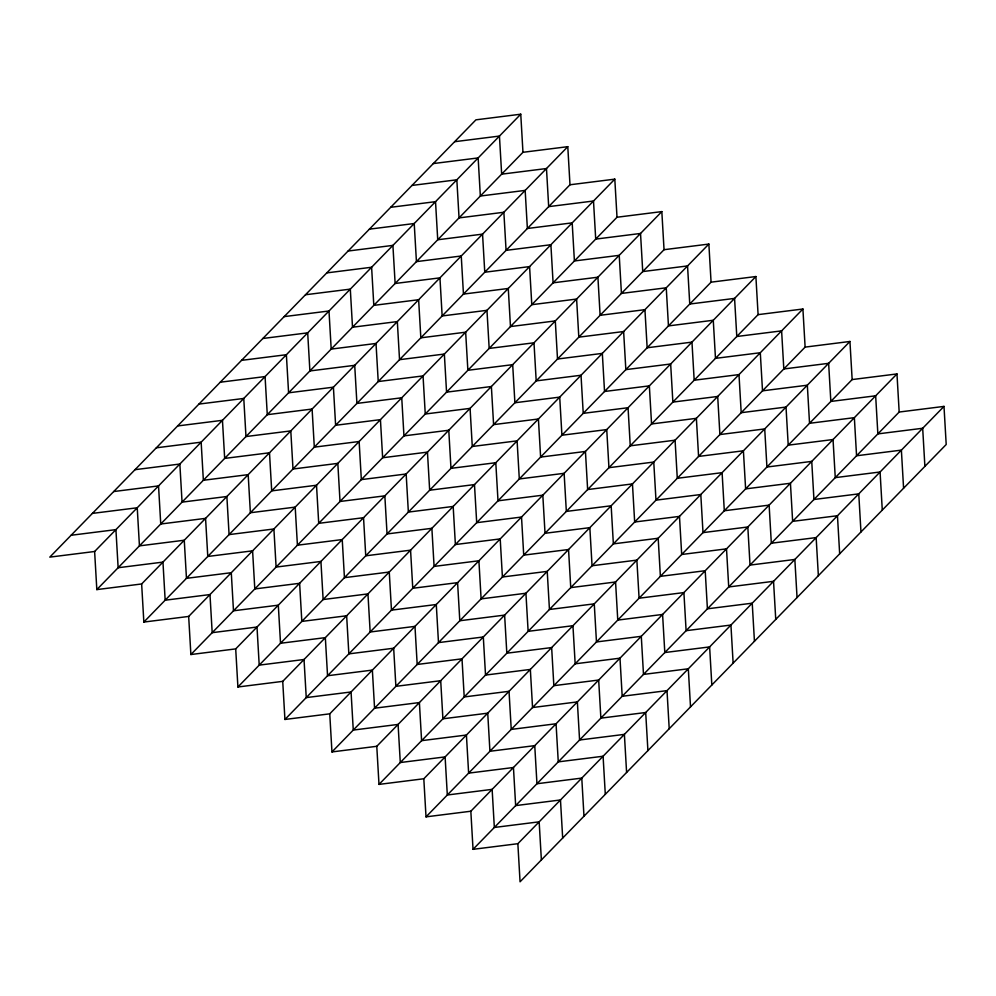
<?xml version="1.0" encoding="UTF-8"?>
<svg xmlns="http://www.w3.org/2000/svg" width="996" height="996" viewBox="0 0 996 996"><rect width="100%" height="100%" fill="white"/><g stroke="black" fill="none" stroke-linecap="round" stroke-linejoin="round"><path stroke-width="1.49" d="M94.62 551.498L520.759 114.204L522.962 152.301L96.824 589.595L94.62 551.498L49.8 557.125L475.939 119.831L520.759 114.204M141.644 583.967L567.782 146.673L569.986 184.77L143.847 622.064L141.644 583.967L96.824 589.595M188.667 616.437L614.806 179.143L617.01 217.24L190.883 654.534L188.667 616.437L143.847 622.064M235.703 648.894L661.83 211.6L664.046 249.697L237.907 686.991L235.703 648.894L190.883 654.534M282.727 681.364L708.866 244.07L711.069 282.167L284.931 719.461L282.727 681.364L237.907 686.991M329.751 713.833L755.889 276.539L758.093 314.636L331.954 751.93L329.751 713.833L284.931 719.461M376.774 746.303L802.913 309.009L805.117 347.106L378.99 784.4L376.774 746.303L331.954 751.93M423.81 778.76L849.937 341.466L852.153 379.563L426.014 816.857L423.81 778.76L378.99 784.4M470.834 811.23L896.973 373.936L899.176 412.033L473.038 849.327L470.834 811.23L426.014 816.857M517.858 843.699L943.996 406.405L946.2 444.502L520.061 881.796L517.858 843.699L473.038 849.327M454.624 141.706L499.444 136.066L501.66 174.163L546.48 168.536L548.684 206.633L593.504 201.005L595.708 239.102L640.528 233.462L642.731 271.572L687.551 265.932L689.755 304.029L734.575 298.402L736.791 336.499L781.611 330.871L783.815 368.968L828.635 363.328L830.838 401.438L875.658 395.798L877.862 433.895L922.682 428.268L924.898 466.365M433.322 163.568L478.142 157.928L480.346 196.025L525.166 190.398L527.37 228.495L572.19 222.867L574.406 260.964L619.226 255.337L621.429 293.434L666.249 287.794L668.453 325.904L713.273 320.264L715.477 358.361L760.297 352.733L762.513 390.83L807.333 385.203L809.536 423.3L854.356 417.66L856.56 455.77L901.38 450.13L903.584 488.227M522.962 152.301L567.782 146.673M412.02 185.43L456.84 179.803L459.044 217.9L503.864 212.26L506.068 250.357L550.888 244.73L553.091 282.827L597.911 277.199L600.115 315.296L644.935 309.669L647.151 347.766L691.971 342.126L694.175 380.223L738.995 374.596L741.198 412.693L786.018 407.065L788.222 445.162L833.042 439.535L835.258 477.632L880.078 471.992L882.282 510.089M390.706 207.293L435.526 201.665L437.73 239.762L482.55 234.135L484.766 272.232L529.586 266.592L531.789 304.689L576.609 299.061L578.813 337.158L623.633 331.531L625.837 369.628L670.657 364.001L672.873 402.098L717.693 396.458L719.896 434.555L764.716 428.927L766.92 467.024L811.74 461.397L813.944 499.494L858.764 493.867L860.967 531.964M569.986 184.77L614.806 179.143M369.404 229.155L414.224 223.527L416.428 261.624L461.248 255.997L463.451 294.094L508.271 288.466L510.475 326.564L555.295 320.924L557.511 359.021L602.331 353.393L604.535 391.49L649.355 385.863L651.558 423.96L696.378 418.332L698.582 456.429L743.402 450.79L745.618 488.887L790.438 483.259L792.642 521.356L837.462 515.729L839.665 553.826M348.09 251.029L392.91 245.39L395.126 283.487L439.946 277.859L442.149 315.956L486.969 310.329L489.173 348.426L533.993 342.798L536.197 380.895L581.017 375.255L583.233 413.352L628.053 407.725L630.256 445.822L675.076 440.195L677.28 478.292L722.1 472.664L724.304 510.761L769.124 505.121L771.327 543.218L816.147 537.591L818.363 575.688M617.01 217.24L661.83 211.6M326.788 272.892L371.608 267.252L373.811 305.361L418.631 299.721L420.835 337.818L465.655 332.191L467.871 370.288L512.691 364.661L514.895 402.758L559.715 397.118L561.918 435.227L606.738 429.587L608.942 467.684L653.762 462.057L655.978 500.154L700.798 494.526L703.002 532.623L747.822 526.984L750.025 565.093L794.845 559.453L797.049 597.55M305.486 294.754L350.306 289.126L352.509 327.223L397.329 321.584L399.533 359.68L444.353 354.053L446.557 392.15L491.377 386.523L493.593 424.62L538.413 418.992L540.616 457.089L585.436 451.449L587.64 489.559L632.46 483.919L634.664 522.016L679.484 516.389L681.687 554.486L726.507 548.858L728.723 586.955L773.543 581.315L775.747 619.425M664.046 249.697L708.866 244.07M284.171 316.616L328.991 310.989L331.195 349.086L376.015 343.458L378.231 381.555L423.051 375.915L425.255 414.012L470.075 408.385L472.278 446.482L517.098 440.855L519.302 478.952L564.122 473.324L566.338 511.421L611.158 505.781L613.362 543.878L658.182 538.251L660.385 576.348L705.205 570.72L707.409 608.817L752.229 603.19L754.445 641.287M262.869 338.478L307.689 332.851L309.893 370.948L354.713 365.32L356.917 403.417L401.737 397.79L403.953 435.887L448.773 430.247L450.976 468.344L495.796 462.717L498 500.814L542.82 495.186L545.024 533.283L589.844 527.656L592.047 565.753L636.867 560.113L639.083 598.21L683.903 592.583L686.107 630.68L730.927 625.052L733.131 663.149M711.069 282.167L755.889 276.539M241.555 360.353L286.375 354.713L288.591 392.81L333.411 387.183L335.615 425.28L380.435 419.652L382.638 457.749L427.458 452.122L429.662 490.219L474.482 484.579L476.698 522.676L521.518 517.049L523.722 555.145L568.542 549.518L570.745 587.615L615.565 581.988L617.769 620.085L662.589 614.445L664.805 652.542L709.625 646.914L711.829 685.011M220.253 382.215L265.073 376.575L267.277 414.685L312.097 409.045L314.313 447.142L359.133 441.514L361.336 479.611L406.156 473.984L408.36 512.081L453.18 506.441L455.384 544.551L500.204 538.911L502.407 577.008L547.227 571.38L549.443 609.477L594.263 603.85L596.467 641.947L641.287 636.32L643.491 674.417L688.311 668.777L690.514 706.874M758.093 314.636L802.913 309.009M198.951 404.077L243.771 398.45L245.975 436.547L290.795 430.907L292.998 469.016L337.818 463.377L340.022 501.474L384.842 495.846L387.058 533.943L431.878 528.316L434.082 566.413L478.902 560.773L481.105 598.882L525.925 593.243L528.129 631.34L572.949 625.712L575.165 663.809L619.985 658.182L622.189 696.279L667.009 690.639L669.212 728.748M177.637 425.939L222.457 420.312L224.673 458.409L269.493 452.782L271.696 490.879L316.516 485.239L318.72 523.336L363.54 517.708L365.744 555.805L410.564 550.178L412.767 588.275L457.587 582.648L459.803 620.745L504.623 615.105L506.827 653.202L551.647 647.574L553.851 685.671L598.671 680.044L600.874 718.141L645.694 712.514L647.91 750.611M805.117 347.106L849.937 341.466M156.335 447.802L201.155 442.174L203.358 480.271L248.178 474.644L250.382 512.741L295.202 507.113L297.418 545.21L342.238 539.571L344.442 577.668L389.262 572.04L391.465 610.137L436.285 604.51L438.489 642.607L483.309 636.979L485.525 675.076L530.345 669.437L532.549 707.534L577.369 701.906L579.572 740.003L624.392 734.376L626.596 772.473M135.033 469.676L179.853 464.036L182.056 502.133L226.876 496.506L229.08 534.603L273.9 528.976L276.104 567.073L320.924 561.445L323.127 599.542L367.947 593.902L370.163 631.999L414.983 626.372L417.187 664.469L462.007 658.842L464.211 696.939L509.031 691.311L511.234 729.408L556.054 723.768L558.27 761.865L603.09 756.238L605.294 794.335M852.153 379.563L896.973 373.936M113.718 491.538L158.538 485.911L160.742 524.008L205.562 518.368L207.778 556.465L252.598 550.838L254.802 588.935L299.622 583.307L301.825 621.404L346.645 615.777L348.849 653.874L393.669 648.234L395.885 686.331L440.705 680.704L442.909 718.801L487.729 713.173L489.932 751.27L534.752 745.643L536.956 783.74L581.776 778.1L583.98 816.197M92.416 513.401L137.236 507.773L139.44 545.87L184.26 540.23L186.464 578.34L231.284 572.7L233.487 610.797L278.307 605.17L280.523 643.267L325.343 637.639L327.547 675.736L372.367 670.096L374.571 708.206L419.391 702.566L421.594 740.663L466.414 735.036L468.63 773.133L513.45 767.505L515.654 805.602L560.474 799.975L562.678 838.072M899.176 412.033L943.996 406.405M71.102 535.263L115.922 529.635L118.138 567.732L162.958 562.105L165.162 600.202L209.982 594.562L212.185 632.672L257.005 627.032L259.209 665.129L304.029 659.501L306.245 697.598L351.065 691.971L353.269 730.068L398.089 724.428L400.292 762.538L445.112 756.898L447.316 794.995L492.136 789.367L494.34 827.464L539.16 821.837L541.376 859.934"/></g></svg>
